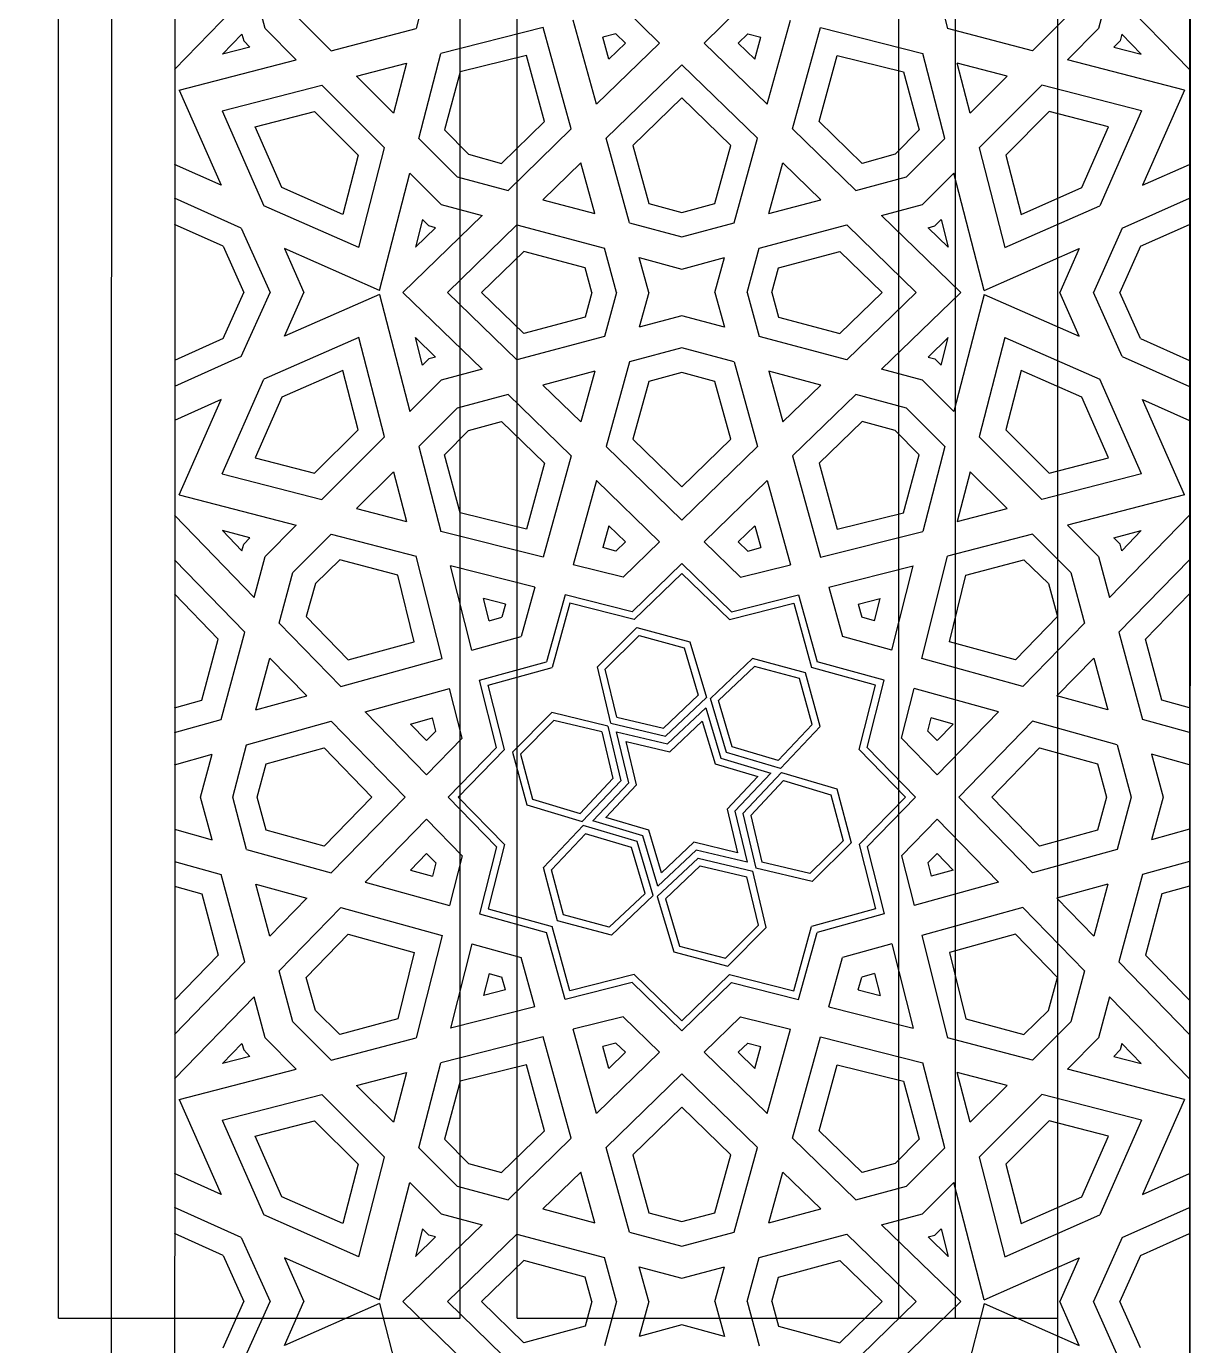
# Model space of a CAD drawing. Header units: inches. Extents: x 13054 to 48691, y 5623 to 20391.
# Drawn here: x 48445.26 to 48454.45, y 18809.12 to 18819.52 of the extents above; entities that cross this region are included whole.
import ezdxf

# ---------------------------------------------------------------- set-up
doc = ezdxf.new("R2010")
doc.units = ezdxf.units.IN
doc.header["$MEASUREMENT"] = 0

msp = doc.modelspace()

# ---------------------------------------------------------------- linework, layer by layer
at = {"transparency": 33554483}
for p, q in [((48454.449, 18888.521), (48454.424, 18793.508)), ((48454.424, 18825.373), (48454.424, 18817.419)), ((48454.424, 18825.373), (48454.424, 18817.419)), ((48448.534, 18820.304), (48448.33, 18819.498)), ((48452.314, 18820.304), (48452.517, 18819.498)), ((48446.424, 18819.175), (48447.053, 18819.822)), ((48447.139, 18819.5), (48447.053, 18819.822)), ((48453.795, 18819.822), (48453.708, 18819.5)), ((48454.424, 18819.175), (48453.795, 18819.822)), ((48447.66, 18819.324), (48447.358, 18819.626)), ((48450.248, 18819.384), (48449.96, 18819.665)), ((48450.599, 18819.384), (48450.887, 18819.665)), ((48453.489, 18819.626), (48453.187, 18819.324)), ((48449.752, 18818.902), (48449.568, 18819.566)), ((48451.095, 18818.902), (48451.279, 18819.566)), ((48446.803, 18819.296), (48446.957, 18819.454)), ((48446.957, 18819.454), (48446.971, 18819.402)), ((48447.385, 18819.253), (48447.139, 18819.5)), ((48447.66, 18819.324), (48448.33, 18819.498)), ((48449.331, 18819.506), (48448.525, 18819.302)), ((48449.552, 18818.708), (48449.331, 18819.506)), ((48449.904, 18819.457), (48449.8, 18819.431)), ((48449.848, 18819.257), (48449.8, 18819.431)), ((48449.979, 18819.384), (48449.904, 18819.457)), ((48450.868, 18819.384), (48450.943, 18819.457)), ((48450.943, 18819.457), (48451.047, 18819.431)), ((48450.999, 18819.257), (48451.047, 18819.431)), ((48451.295, 18818.708), (48451.516, 18819.506)), ((48451.516, 18819.506), (48452.322, 18819.302)), ((48453.187, 18819.324), (48452.517, 18819.498)), ((48453.708, 18819.5), (48453.462, 18819.253)), ((48453.89, 18819.454), (48453.877, 18819.402)), ((48454.044, 18819.296), (48453.89, 18819.454)), ((48447.02, 18819.353), (48446.803, 18819.296)), ((48446.971, 18819.402), (48447.02, 18819.353)), ((48448.352, 18818.632), (48448.525, 18819.302)), ((48449.752, 18818.902), (48450.248, 18819.384)), ((48449.848, 18819.257), (48449.979, 18819.384)), ((48451.095, 18818.902), (48450.599, 18819.384)), ((48450.999, 18819.257), (48450.868, 18819.384)), ((48452.496, 18818.632), (48452.322, 18819.302)), ((48453.877, 18819.402), (48453.827, 18819.353)), ((48453.827, 18819.353), (48454.044, 18819.296)), ((48446.462, 18819.014), (48447.385, 18819.253)), ((48447.86, 18819.124), (48448.253, 18819.226)), ((48448.253, 18819.226), (48448.151, 18818.833)), ((48449.2, 18819.285), (48448.676, 18819.158)), ((48449.342, 18818.766), (48449.2, 18819.285)), ((48449.826, 18818.634), (48450.424, 18819.214)), ((48451.021, 18818.634), (48450.424, 18819.214)), ((48451.505, 18818.766), (48451.648, 18819.285)), ((48451.648, 18819.285), (48452.171, 18819.158)), ((48452.696, 18818.833), (48452.594, 18819.226)), ((48452.987, 18819.124), (48452.594, 18819.226)), ((48454.385, 18819.014), (48453.462, 18819.253)), ((48448.151, 18818.833), (48447.86, 18819.124)), ((48448.676, 18819.158), (48448.554, 18818.7)), ((48452.171, 18819.158), (48452.294, 18818.7)), ((48452.987, 18819.124), (48452.696, 18818.833)), ((48446.462, 18819.014), (48446.792, 18818.264)), ((48446.801, 18818.85), (48447.586, 18819.053)), ((48448.08, 18818.558), (48447.586, 18819.053)), ((48453.261, 18819.053), (48452.767, 18818.558)), ((48454.046, 18818.85), (48453.261, 18819.053)), ((48454.385, 18819.014), (48454.055, 18818.264)), ((48450.424, 18818.952), (48450.037, 18818.577)), ((48450.81, 18818.577), (48450.424, 18818.952)), ((48446.801, 18818.85), (48447.13, 18818.102)), ((48447.062, 18818.723), (48447.529, 18818.844)), ((48447.529, 18818.844), (48447.872, 18818.501)), ((48453.318, 18818.844), (48452.976, 18818.501)), ((48453.786, 18818.723), (48453.318, 18818.844)), ((48454.046, 18818.85), (48453.718, 18818.102)), ((48447.272, 18818.245), (48447.062, 18818.723)), ((48448.554, 18818.7), (48448.742, 18818.508)), ((48449.002, 18818.436), (48449.342, 18818.766)), ((48449.054, 18818.223), (48449.552, 18818.708)), ((48451.794, 18818.223), (48451.295, 18818.708)), ((48451.845, 18818.436), (48451.505, 18818.766)), ((48452.294, 18818.7), (48452.105, 18818.508)), ((48453.575, 18818.245), (48453.786, 18818.723)), ((48448.352, 18818.632), (48448.654, 18818.33)), ((48450.011, 18817.967), (48449.826, 18818.634)), ((48450.037, 18818.577), (48450.163, 18818.12)), ((48450.684, 18818.12), (48450.81, 18818.577)), ((48450.836, 18817.967), (48451.021, 18818.634)), ((48452.194, 18818.33), (48452.496, 18818.632)), ((48447.872, 18818.501), (48447.751, 18818.034)), ((48447.877, 18817.773), (48448.08, 18818.558)), ((48448.742, 18818.508), (48449.002, 18818.436)), ((48452.105, 18818.508), (48451.845, 18818.436)), ((48452.767, 18818.558), (48452.97, 18817.773)), ((48452.976, 18818.501), (48453.097, 18818.034)), ((48446.792, 18818.264), (48446.424, 18818.428)), ((48449.328, 18818.15), (48449.627, 18818.44)), ((48449.737, 18818.04), (48449.627, 18818.44)), ((48451.11, 18818.04), (48451.22, 18818.44)), ((48451.519, 18818.15), (48451.22, 18818.44)), ((48454.055, 18818.264), (48454.424, 18818.428)), ((48448.041, 18817.434), (48448.281, 18818.358)), ((48448.281, 18818.358), (48448.527, 18818.111)), ((48448.654, 18818.33), (48449.054, 18818.223)), ((48451.794, 18818.223), (48452.194, 18818.33)), ((48452.32, 18818.111), (48452.567, 18818.358)), ((48452.806, 18817.434), (48452.567, 18818.358)), ((48446.952, 18817.925), (48446.424, 18818.161)), ((48447.751, 18818.034), (48447.272, 18818.245)), ((48453.097, 18818.034), (48453.575, 18818.245)), ((48453.895, 18817.925), (48454.424, 18818.161)), ((48447.877, 18817.773), (48447.13, 18818.102)), ((48448.527, 18818.111), (48448.85, 18818.025)), ((48449.328, 18818.15), (48449.737, 18818.04)), ((48450.163, 18818.12), (48450.424, 18818.05)), ((48450.424, 18818.05), (48450.684, 18818.12)), ((48451.11, 18818.04), (48451.519, 18818.15)), ((48451.998, 18818.025), (48452.32, 18818.111)), ((48452.97, 18817.773), (48453.718, 18818.102)), ((48446.81, 18817.783), (48446.424, 18817.955)), ((48448.226, 18817.419), (48448.85, 18818.025)), ((48448.38, 18817.993), (48448.324, 18817.776)), ((48448.43, 18817.943), (48448.38, 18817.993)), ((48448.577, 18817.419), (48449.124, 18817.951)), ((48449.124, 18817.951), (48449.813, 18817.767)), ((48450.011, 18817.967), (48450.424, 18817.856)), ((48450.424, 18817.856), (48450.836, 18817.967)), ((48451.034, 18817.767), (48451.723, 18817.951)), ((48452.271, 18817.419), (48451.723, 18817.951)), ((48452.621, 18817.419), (48451.998, 18818.025)), ((48452.417, 18817.943), (48452.467, 18817.993)), ((48452.467, 18817.993), (48452.523, 18817.776)), ((48454.037, 18817.783), (48454.424, 18817.955)), ((48446.952, 18817.925), (48447.178, 18817.419)), ((48448.324, 18817.776), (48448.482, 18817.929)), ((48448.482, 18817.929), (48448.43, 18817.943)), ((48452.366, 18817.929), (48452.417, 18817.943)), ((48452.523, 18817.776), (48452.366, 18817.929)), ((48453.895, 18817.925), (48453.669, 18817.419)), ((48446.81, 18817.783), (48446.972, 18817.419)), ((48447.291, 18817.764), (48447.445, 18817.419)), ((48448.041, 18817.434), (48447.291, 18817.764)), ((48449.179, 18817.742), (48448.846, 18817.419)), ((48449.661, 18817.613), (48449.179, 18817.742)), ((48449.909, 18817.419), (48449.813, 18817.767)), ((48450.938, 18817.419), (48451.034, 18817.767)), ((48451.186, 18817.613), (48451.669, 18817.742)), ((48451.669, 18817.742), (48452.001, 18817.419)), ((48452.806, 18817.434), (48453.556, 18817.764)), ((48453.556, 18817.764), (48453.402, 18817.419)), ((48454.037, 18817.783), (48453.875, 18817.419)), ((48450.087, 18817.694), (48450.424, 18817.603)), ((48450.163, 18817.419), (48450.087, 18817.694)), ((48450.424, 18817.603), (48450.76, 18817.694)), ((48450.684, 18817.419), (48450.76, 18817.694)), ((48449.715, 18817.419), (48449.661, 18817.613)), ((48451.133, 18817.419), (48451.186, 18817.613)), ((48446.81, 18817.056), (48446.972, 18817.419)), ((48446.952, 18816.914), (48447.178, 18817.419)), ((48447.291, 18817.074), (48447.445, 18817.419)), ((48448.041, 18817.404), (48447.291, 18817.074)), ((48448.041, 18817.404), (48448.281, 18816.481)), ((48448.226, 18817.419), (48448.85, 18816.814)), ((48448.577, 18817.419), (48449.124, 18816.887)), ((48449.179, 18817.096), (48448.846, 18817.419)), ((48449.715, 18817.419), (48449.661, 18817.225)), ((48449.909, 18817.419), (48449.813, 18817.072)), ((48450.163, 18817.419), (48450.087, 18817.145)), ((48450.684, 18817.419), (48450.76, 18817.145)), ((48450.938, 18817.419), (48451.034, 18817.072)), ((48451.133, 18817.419), (48451.186, 18817.225)), ((48451.669, 18817.096), (48452.001, 18817.419)), ((48452.271, 18817.419), (48451.723, 18816.887)), ((48452.621, 18817.419), (48451.998, 18816.814)), ((48452.806, 18817.404), (48452.567, 18816.481)), ((48452.806, 18817.404), (48453.556, 18817.074)), ((48453.556, 18817.074), (48453.402, 18817.419)), ((48453.895, 18816.914), (48453.669, 18817.419)), ((48454.037, 18817.056), (48453.875, 18817.419)), ((48454.424, 18817.419), (48454.424, 18809.466)), ((48454.424, 18817.419), (48454.424, 18809.466)), ((48449.661, 18817.225), (48449.179, 18817.096)), ((48450.424, 18817.235), (48450.087, 18817.145)), ((48450.76, 18817.145), (48450.424, 18817.235)), ((48451.186, 18817.225), (48451.669, 18817.096)), ((48446.81, 18817.056), (48446.424, 18816.883)), ((48447.877, 18817.065), (48447.13, 18816.736)), ((48448.08, 18816.28), (48447.877, 18817.065)), ((48448.38, 18816.846), (48448.324, 18817.063)), ((48448.324, 18817.063), (48448.482, 18816.909)), ((48449.813, 18817.072), (48449.124, 18816.887)), ((48451.723, 18816.887), (48451.034, 18817.072)), ((48452.523, 18817.063), (48452.366, 18816.909)), ((48452.467, 18816.846), (48452.523, 18817.063)), ((48452.97, 18817.065), (48452.767, 18816.28)), ((48452.97, 18817.065), (48453.718, 18816.736)), ((48454.037, 18817.056), (48454.424, 18816.883)), ((48446.952, 18816.914), (48446.424, 18816.678)), ((48448.482, 18816.909), (48448.43, 18816.895)), ((48450.424, 18816.983), (48450.011, 18816.872)), ((48450.836, 18816.872), (48450.424, 18816.983)), ((48452.366, 18816.909), (48452.417, 18816.895)), ((48453.895, 18816.914), (48454.424, 18816.678)), ((48447.751, 18816.804), (48447.272, 18816.594)), ((48447.872, 18816.337), (48447.751, 18816.804)), ((48448.43, 18816.895), (48448.38, 18816.846)), ((48448.85, 18816.814), (48448.527, 18816.727)), ((48450.011, 18816.872), (48449.826, 18816.205)), ((48450.836, 18816.872), (48451.021, 18816.205)), ((48452.32, 18816.727), (48451.998, 18816.814)), ((48452.417, 18816.895), (48452.467, 18816.846)), ((48453.097, 18816.804), (48452.976, 18816.337)), ((48453.575, 18816.594), (48453.097, 18816.804)), ((48446.801, 18815.989), (48447.13, 18816.736)), ((48448.527, 18816.727), (48448.281, 18816.481)), ((48449.737, 18816.799), (48449.328, 18816.689)), ((48449.737, 18816.799), (48449.627, 18816.399)), ((48450.163, 18816.718), (48450.037, 18816.262)), ((48450.424, 18816.788), (48450.163, 18816.718)), ((48450.684, 18816.718), (48450.424, 18816.788)), ((48450.81, 18816.262), (48450.684, 18816.718)), ((48451.519, 18816.689), (48451.11, 18816.799)), ((48451.11, 18816.799), (48451.22, 18816.399)), ((48452.567, 18816.481), (48452.32, 18816.727)), ((48454.046, 18815.989), (48453.718, 18816.736)), ((48449.054, 18816.615), (48448.654, 18816.508)), ((48449.054, 18816.615), (48449.552, 18816.131)), ((48449.328, 18816.689), (48449.627, 18816.399)), ((48451.519, 18816.689), (48451.22, 18816.399)), ((48451.794, 18816.615), (48451.295, 18816.131)), ((48452.194, 18816.508), (48451.794, 18816.615)), ((48446.792, 18816.575), (48446.424, 18816.41)), ((48446.462, 18815.825), (48446.792, 18816.575)), ((48447.272, 18816.594), (48447.062, 18816.115)), ((48448.654, 18816.508), (48448.352, 18816.206)), ((48452.496, 18816.206), (48452.194, 18816.508)), ((48453.786, 18816.115), (48453.575, 18816.594)), ((48454.055, 18816.575), (48454.424, 18816.41)), ((48454.385, 18815.825), (48454.055, 18816.575)), ((48448.742, 18816.331), (48449.002, 18816.402)), ((48449.002, 18816.402), (48449.342, 18816.073)), ((48451.845, 18816.402), (48451.505, 18816.073)), ((48452.105, 18816.331), (48451.845, 18816.402)), ((48447.529, 18815.994), (48447.872, 18816.337)), ((48448.554, 18816.139), (48448.742, 18816.331)), ((48452.294, 18816.139), (48452.105, 18816.331)), ((48452.976, 18816.337), (48453.318, 18815.994)), ((48447.586, 18815.786), (48448.08, 18816.28)), ((48448.352, 18816.206), (48448.525, 18815.536)), ((48449.826, 18816.205), (48450.424, 18815.624)), ((48450.037, 18816.262), (48450.424, 18815.886)), ((48450.424, 18815.886), (48450.81, 18816.262)), ((48451.021, 18816.205), (48450.424, 18815.624)), ((48452.496, 18816.206), (48452.322, 18815.536)), ((48453.261, 18815.786), (48452.767, 18816.28)), ((48447.062, 18816.115), (48447.529, 18815.994)), ((48448.676, 18815.681), (48448.554, 18816.139)), ((48449.552, 18816.131), (48449.331, 18815.332)), ((48451.295, 18816.131), (48451.516, 18815.332)), ((48452.171, 18815.681), (48452.294, 18816.139)), ((48453.318, 18815.994), (48453.786, 18816.115)), ((48446.801, 18815.989), (48447.586, 18815.786)), ((48447.86, 18815.715), (48448.151, 18816.006)), ((48448.151, 18816.006), (48448.253, 18815.613)), ((48449.342, 18816.073), (48449.2, 18815.553)), ((48451.505, 18816.073), (48451.648, 18815.553)), ((48452.696, 18816.006), (48452.594, 18815.613)), ((48452.987, 18815.715), (48452.696, 18816.006)), ((48454.046, 18815.989), (48453.261, 18815.786)), ((48449.752, 18815.937), (48449.568, 18815.273)), ((48449.752, 18815.937), (48450.248, 18815.454)), ((48451.095, 18815.937), (48450.599, 18815.454)), ((48451.095, 18815.937), (48451.279, 18815.273)), ((48446.462, 18815.825), (48447.385, 18815.585)), ((48454.385, 18815.825), (48453.462, 18815.585)), ((48446.424, 18815.664), (48447.053, 18815.016)), ((48447.86, 18815.715), (48448.253, 18815.613)), ((48449.2, 18815.553), (48448.676, 18815.681)), ((48451.648, 18815.553), (48452.171, 18815.681)), ((48452.594, 18815.613), (48452.987, 18815.715)), ((48454.424, 18815.664), (48453.795, 18815.016)), ((48447.139, 18815.339), (48447.385, 18815.585)), ((48449.848, 18815.581), (48449.8, 18815.408)), ((48449.848, 18815.581), (48449.979, 18815.454)), ((48450.999, 18815.581), (48450.868, 18815.454)), ((48450.999, 18815.581), (48451.047, 18815.408)), ((48453.462, 18815.585), (48453.708, 18815.339)), ((48447.02, 18815.486), (48446.803, 18815.542)), ((48446.803, 18815.542), (48446.957, 18815.384)), ((48446.971, 18815.436), (48447.02, 18815.486)), ((48447.358, 18815.212), (48447.66, 18815.514)), ((48447.66, 18815.514), (48448.33, 18815.341)), ((48449.331, 18815.332), (48448.525, 18815.536)), ((48449.979, 18815.454), (48449.904, 18815.381)), ((48450.248, 18815.454), (48449.96, 18815.174)), ((48450.599, 18815.454), (48450.887, 18815.174)), ((48450.868, 18815.454), (48450.943, 18815.381)), ((48451.516, 18815.332), (48452.322, 18815.536)), ((48453.187, 18815.514), (48452.517, 18815.341)), ((48453.187, 18815.514), (48453.489, 18815.212)), ((48453.827, 18815.486), (48454.044, 18815.542)), ((48453.877, 18815.436), (48453.827, 18815.486)), ((48454.044, 18815.542), (48453.89, 18815.384)), ((48446.957, 18815.384), (48446.971, 18815.436)), ((48449.904, 18815.381), (48449.8, 18815.408)), ((48450.943, 18815.381), (48451.047, 18815.408)), ((48453.89, 18815.384), (48453.877, 18815.436)), ((48446.424, 18815.313), (48446.979, 18814.742)), ((48447.053, 18815.016), (48447.139, 18815.339)), ((48447.727, 18815.313), (48447.536, 18815.124)), ((48448.185, 18815.19), (48447.727, 18815.313)), ((48448.534, 18814.535), (48448.33, 18815.341)), ((48448.769, 18814.6), (48448.601, 18815.265)), ((48449.266, 18815.097), (48448.601, 18815.265)), ((48449.96, 18815.174), (48449.568, 18815.273)), ((48450.424, 18815.284), (48450.032, 18814.903)), ((48450.424, 18815.284), (48450.815, 18814.903)), ((48450.887, 18815.174), (48451.279, 18815.273)), ((48451.581, 18815.097), (48452.246, 18815.265)), ((48452.078, 18814.6), (48452.246, 18815.265)), ((48452.314, 18814.535), (48452.517, 18815.341)), ((48452.662, 18815.19), (48453.12, 18815.313)), ((48453.12, 18815.313), (48453.312, 18815.124)), ((48453.708, 18815.339), (48453.795, 18815.016)), ((48454.424, 18815.313), (48453.868, 18814.742)), ((48447.251, 18814.813), (48447.358, 18815.212)), ((48448.313, 18814.666), (48448.185, 18815.19)), ((48450.424, 18815.205), (48450.049, 18814.841)), ((48450.424, 18815.205), (48450.798, 18814.841)), ((48452.534, 18814.666), (48452.662, 18815.19)), ((48453.489, 18815.212), (48453.597, 18814.813)), ((48446.77, 18814.687), (48446.424, 18815.044)), ((48447.536, 18815.124), (48447.464, 18814.864)), ((48449.266, 18815.097), (48449.158, 18814.708)), ((48449.503, 18815.037), (48449.357, 18814.509)), ((48450.032, 18814.903), (48449.503, 18815.037)), ((48450.815, 18814.903), (48451.344, 18815.037)), ((48451.344, 18815.037), (48451.491, 18814.509)), ((48451.581, 18815.097), (48451.689, 18814.708)), ((48453.312, 18815.124), (48453.383, 18814.864)), ((48454.077, 18814.687), (48454.424, 18815.044)), ((48448.904, 18814.832), (48448.86, 18815.006)), ((48449.034, 18814.962), (48448.86, 18815.006)), ((48449.034, 18814.962), (48449.006, 18814.86)), ((48449.542, 18814.969), (48449.402, 18814.464)), ((48450.049, 18814.841), (48449.542, 18814.969)), ((48450.798, 18814.841), (48451.305, 18814.969)), ((48451.305, 18814.969), (48451.445, 18814.464)), ((48451.813, 18814.962), (48451.987, 18815.006)), ((48451.813, 18814.962), (48451.842, 18814.86)), ((48451.943, 18814.832), (48451.987, 18815.006)), ((48447.464, 18814.864), (48447.793, 18814.524)), ((48448.904, 18814.832), (48449.006, 18814.86)), ((48451.943, 18814.832), (48451.842, 18814.86)), ((48453.383, 18814.864), (48453.054, 18814.524)), ((48446.794, 18814.053), (48446.979, 18814.742)), ((48447.251, 18814.813), (48447.735, 18814.314)), ((48449.758, 18814.468), (48450.07, 18814.778)), ((48450.07, 18814.778), (48450.486, 18814.665)), ((48453.597, 18814.813), (48453.112, 18814.314)), ((48453.868, 18814.742), (48454.053, 18814.053)), ((48446.641, 18814.205), (48446.77, 18814.687)), ((48447.793, 18814.524), (48448.313, 18814.666)), ((48448.769, 18814.6), (48449.158, 18814.708)), ((48449.82, 18814.45), (48450.087, 18814.715)), ((48450.087, 18814.715), (48450.441, 18814.619)), ((48450.486, 18814.665), (48450.617, 18814.227)), ((48452.078, 18814.6), (48451.689, 18814.708)), ((48453.054, 18814.524), (48452.534, 18814.666)), ((48454.206, 18814.205), (48454.077, 18814.687)), ((48447.067, 18814.129), (48447.177, 18814.538)), ((48447.177, 18814.538), (48447.467, 18814.239)), ((48447.735, 18814.314), (48448.534, 18814.535)), ((48450.441, 18814.619), (48450.553, 18814.244)), ((48450.98, 18814.533), (48450.649, 18814.219)), ((48451.398, 18814.422), (48450.98, 18814.533)), ((48453.112, 18814.314), (48452.314, 18814.535)), ((48453.67, 18814.538), (48453.38, 18814.239)), ((48453.67, 18814.538), (48453.78, 18814.129)), ((48448.829, 18814.363), (48449.357, 18814.509)), ((48448.897, 18814.324), (48449.402, 18814.464)), ((48449.864, 18814.025), (48449.758, 18814.468)), ((48449.911, 18814.072), (48449.82, 18814.45)), ((48450.996, 18814.47), (48450.713, 18814.202)), ((48451.352, 18814.376), (48450.996, 18814.47)), ((48451.513, 18813.998), (48451.398, 18814.422)), ((48451.95, 18814.324), (48451.445, 18814.464)), ((48452.018, 18814.363), (48451.491, 18814.509)), ((48448.963, 18813.834), (48448.829, 18814.363)), ((48449.025, 18813.817), (48448.897, 18814.324)), ((48451.45, 18814.014), (48451.352, 18814.376)), ((48451.822, 18813.817), (48451.95, 18814.324)), ((48451.885, 18813.834), (48452.018, 18814.363)), ((48446.424, 18814.145), (48446.641, 18814.205)), ((48447.067, 18814.129), (48447.467, 18814.239)), ((48447.929, 18814.114), (48448.593, 18814.298)), ((48448.692, 18813.906), (48448.593, 18814.298)), ((48450.278, 18813.985), (48450.553, 18814.244)), ((48450.295, 18813.923), (48450.617, 18814.227)), ((48450.775, 18813.794), (48450.649, 18814.219)), ((48452.155, 18813.906), (48452.254, 18814.298)), ((48452.918, 18814.114), (48452.254, 18814.298)), ((48453.78, 18814.129), (48453.38, 18814.239)), ((48454.424, 18814.145), (48454.206, 18814.205)), ((48447.929, 18814.114), (48448.412, 18813.618)), ((48449.398, 18814.108), (48449.088, 18813.796)), ((48449.841, 18814.002), (48449.398, 18814.108)), ((48450.311, 18813.861), (48450.612, 18814.145)), ((48450.612, 18814.145), (48450.73, 18813.749)), ((48450.82, 18813.839), (48450.713, 18814.202)), ((48452.918, 18814.114), (48452.435, 18813.618)), ((48446.424, 18813.95), (48446.794, 18814.053)), ((48446.994, 18813.855), (48447.661, 18814.04)), ((48447.661, 18814.04), (48448.242, 18813.442)), ((48448.285, 18814.018), (48448.458, 18814.066)), ((48448.285, 18814.018), (48448.412, 18813.887)), ((48448.485, 18813.962), (48448.458, 18814.066)), ((48449.416, 18814.046), (48449.151, 18813.779)), ((48449.794, 18813.955), (48449.416, 18814.046)), ((48449.841, 18814.002), (48449.943, 18813.571)), ((48449.864, 18814.025), (48450.295, 18813.923)), ((48449.911, 18814.072), (48450.278, 18813.985)), ((48450.328, 18813.799), (48450.584, 18814.041)), ((48450.584, 18814.041), (48450.685, 18813.703)), ((48451.183, 18813.731), (48451.45, 18814.014)), ((48451.2, 18813.668), (48451.513, 18813.998)), ((48452.362, 18813.962), (48452.389, 18814.066)), ((48452.562, 18814.018), (48452.389, 18814.066)), ((48452.562, 18814.018), (48452.435, 18813.887)), ((48453.186, 18814.04), (48452.606, 18813.442)), ((48453.853, 18813.855), (48453.186, 18814.04)), ((48454.424, 18813.95), (48454.053, 18814.053)), ((48448.412, 18813.887), (48448.485, 18813.962)), ((48448.412, 18813.618), (48448.692, 18813.906)), ((48449.794, 18813.955), (48449.881, 18813.588)), ((48449.909, 18813.957), (48450.311, 18813.861)), ((48450.005, 18813.555), (48449.909, 18813.957)), ((48452.435, 18813.618), (48452.155, 18813.906)), ((48452.435, 18813.887), (48452.362, 18813.962)), ((48446.884, 18813.442), (48446.994, 18813.855)), ((48447.148, 18813.703), (48447.604, 18813.829)), ((48447.604, 18813.829), (48447.98, 18813.442)), ((48448.582, 18813.442), (48448.963, 18813.834)), ((48448.661, 18813.442), (48449.025, 18813.817)), ((48449.088, 18813.796), (48449.201, 18813.38)), ((48449.985, 18813.881), (48450.328, 18813.799)), ((48450.067, 18813.538), (48449.985, 18813.881)), ((48451.2, 18813.668), (48450.775, 18813.794)), ((48451.183, 18813.731), (48450.82, 18813.839)), ((48452.187, 18813.442), (48451.822, 18813.817)), ((48452.265, 18813.442), (48451.885, 18813.834)), ((48452.867, 18813.442), (48453.243, 18813.829)), ((48453.243, 18813.829), (48453.7, 18813.703)), ((48453.853, 18813.855), (48453.964, 18813.442)), ((48446.424, 18813.697), (48446.721, 18813.779)), ((48446.631, 18813.442), (48446.721, 18813.779)), ((48447.078, 18813.442), (48447.148, 18813.703)), ((48449.151, 18813.779), (48449.247, 18813.425)), ((48450.685, 18813.703), (48451.022, 18813.603)), ((48450.73, 18813.749), (48451.126, 18813.631)), ((48453.7, 18813.703), (48453.769, 18813.442)), ((48454.126, 18813.779), (48454.216, 18813.442)), ((48454.424, 18813.697), (48454.126, 18813.779)), ((48449.881, 18813.588), (48449.622, 18813.313)), ((48451.022, 18813.603), (48450.78, 18813.347)), ((48451.126, 18813.631), (48450.842, 18813.33)), ((48451.208, 18813.636), (48450.904, 18813.314)), ((48451.208, 18813.636), (48451.644, 18813.506)), ((48449.943, 18813.571), (48449.639, 18813.249)), ((48449.721, 18813.254), (48450.005, 18813.555)), ((48449.825, 18813.282), (48450.067, 18813.538)), ((48451.225, 18813.572), (48450.966, 18813.297)), ((48451.225, 18813.572), (48451.598, 18813.461)), ((48451.644, 18813.506), (48451.757, 18813.081)), ((48446.721, 18813.106), (48446.631, 18813.442)), ((48446.994, 18813.03), (48446.884, 18813.442)), ((48447.148, 18813.182), (48447.078, 18813.442)), ((48447.98, 18813.442), (48447.604, 18813.056)), ((48447.661, 18812.845), (48448.242, 18813.442)), ((48448.582, 18813.442), (48448.963, 18813.051)), ((48448.661, 18813.442), (48449.025, 18813.068)), ((48449.201, 18813.38), (48449.639, 18813.249)), ((48449.247, 18813.425), (48449.622, 18813.313)), ((48451.598, 18813.461), (48451.694, 18813.098)), ((48452.187, 18813.442), (48451.822, 18813.068)), ((48452.265, 18813.442), (48451.885, 18813.051)), ((48453.186, 18812.845), (48452.606, 18813.442)), ((48453.243, 18813.056), (48452.867, 18813.442)), ((48453.769, 18813.442), (48453.7, 18813.182)), ((48453.964, 18813.442), (48453.853, 18813.03)), ((48454.216, 18813.442), (48454.126, 18813.106)), ((48450.163, 18813.181), (48449.825, 18813.282)), ((48450.78, 18813.347), (48450.862, 18813.004)), ((48450.842, 18813.33), (48450.938, 18812.928)), ((48450.904, 18813.314), (48451.007, 18812.883)), ((48450.966, 18813.297), (48451.053, 18812.93)), ((48446.424, 18813.188), (48446.721, 18813.106)), ((48447.604, 18813.056), (48447.148, 18813.182)), ((48447.929, 18812.771), (48448.412, 18813.267)), ((48448.412, 18813.267), (48448.692, 18812.979)), ((48449.333, 18812.886), (48449.647, 18813.217)), ((48450.072, 18813.091), (48449.647, 18813.217)), ((48450.117, 18813.136), (48449.721, 18813.254)), ((48450.263, 18812.844), (48450.163, 18813.181)), ((48452.435, 18813.267), (48452.155, 18812.979)), ((48452.918, 18812.771), (48452.435, 18813.267)), ((48453.7, 18813.182), (48453.243, 18813.056)), ((48454.424, 18813.188), (48454.126, 18813.106)), ((48449.025, 18813.068), (48448.897, 18812.561)), ((48449.396, 18812.87), (48449.664, 18813.153)), ((48450.027, 18813.046), (48449.664, 18813.153)), ((48450.198, 18812.666), (48450.072, 18813.091)), ((48450.235, 18812.74), (48450.117, 18813.136)), ((48450.519, 18813.086), (48450.263, 18812.844)), ((48450.862, 18813.004), (48450.519, 18813.086)), ((48451.694, 18813.098), (48451.433, 18812.839)), ((48451.757, 18813.081), (48451.451, 18812.777)), ((48451.822, 18813.068), (48451.95, 18812.561)), ((48446.994, 18813.03), (48447.661, 18812.845)), ((48448.285, 18812.867), (48448.412, 18812.998)), ((48448.412, 18812.998), (48448.485, 18812.923)), ((48448.692, 18812.979), (48448.593, 18812.587)), ((48448.963, 18813.051), (48448.829, 18812.522)), ((48450.135, 18812.683), (48450.027, 18813.046)), ((48450.23, 18812.658), (48450.552, 18812.962)), ((48450.536, 18813.024), (48450.235, 18812.74)), ((48450.938, 18812.928), (48450.536, 18813.024)), ((48450.552, 18812.962), (48450.983, 18812.859)), ((48451.885, 18813.051), (48452.018, 18812.522)), ((48452.155, 18812.979), (48452.254, 18812.587)), ((48452.435, 18812.998), (48452.362, 18812.923)), ((48452.562, 18812.867), (48452.435, 18812.998)), ((48453.853, 18813.03), (48453.186, 18812.845)), ((48446.424, 18812.935), (48446.794, 18812.832)), ((48448.285, 18812.867), (48448.458, 18812.819)), ((48448.485, 18812.923), (48448.458, 18812.819)), ((48449.444, 18812.468), (48449.333, 18812.886)), ((48449.49, 18812.514), (48449.396, 18812.87)), ((48450.294, 18812.641), (48450.569, 18812.9)), ((48450.569, 18812.9), (48450.937, 18812.813)), ((48451.089, 18812.415), (48450.983, 18812.859)), ((48451.451, 18812.777), (48451.007, 18812.883)), ((48451.433, 18812.839), (48451.053, 18812.93)), ((48452.362, 18812.923), (48452.389, 18812.819)), ((48452.562, 18812.867), (48452.389, 18812.819)), ((48454.424, 18812.935), (48454.053, 18812.832)), ((48446.979, 18812.143), (48446.794, 18812.832)), ((48447.177, 18812.347), (48447.067, 18812.756)), ((48447.067, 18812.756), (48447.467, 18812.646)), ((48447.929, 18812.771), (48448.593, 18812.587)), ((48451.027, 18812.433), (48450.937, 18812.813)), ((48452.918, 18812.771), (48452.254, 18812.587)), ((48453.78, 18812.756), (48453.38, 18812.646)), ((48453.78, 18812.756), (48453.67, 18812.347)), ((48454.053, 18812.832), (48453.868, 18812.143)), ((48446.424, 18812.74), (48446.641, 18812.68)), ((48446.641, 18812.68), (48446.77, 18812.197)), ((48447.177, 18812.347), (48447.467, 18812.646)), ((48450.135, 18812.683), (48449.852, 18812.416)), ((48450.198, 18812.666), (48449.868, 18812.353)), ((48450.23, 18812.658), (48450.36, 18812.222)), ((48453.67, 18812.347), (48453.38, 18812.646)), ((48454.206, 18812.68), (48454.077, 18812.197)), ((48454.424, 18812.74), (48454.206, 18812.68)), ((48447.251, 18812.072), (48447.735, 18812.571)), ((48447.735, 18812.571), (48448.534, 18812.35)), ((48448.897, 18812.561), (48449.402, 18812.421)), ((48450.294, 18812.641), (48450.405, 18812.268)), ((48451.95, 18812.561), (48451.445, 18812.421)), ((48453.112, 18812.571), (48452.314, 18812.35)), ((48453.597, 18812.072), (48453.112, 18812.571)), ((48448.829, 18812.522), (48449.357, 18812.375)), ((48449.868, 18812.353), (48449.444, 18812.468)), ((48449.852, 18812.416), (48449.49, 18812.514)), ((48452.018, 18812.522), (48451.491, 18812.375)), ((48447.464, 18812.021), (48447.793, 18812.361)), ((48447.793, 18812.361), (48448.313, 18812.218)), ((48448.534, 18812.35), (48448.33, 18811.544)), ((48449.503, 18811.848), (48449.357, 18812.375)), ((48449.542, 18811.916), (48449.402, 18812.421)), ((48450.768, 18812.172), (48451.027, 18812.433)), ((48450.785, 18812.109), (48451.089, 18812.415)), ((48451.305, 18811.916), (48451.445, 18812.421)), ((48451.344, 18811.848), (48451.491, 18812.375)), ((48452.314, 18812.35), (48452.517, 18811.544)), ((48453.054, 18812.361), (48452.534, 18812.218)), ((48453.383, 18812.021), (48453.054, 18812.361)), ((48448.769, 18812.285), (48448.601, 18811.62)), ((48448.769, 18812.285), (48449.158, 18812.177)), ((48450.405, 18812.268), (48450.768, 18812.172)), ((48452.078, 18812.285), (48451.689, 18812.177)), ((48452.078, 18812.285), (48452.246, 18811.62)), ((48446.77, 18812.197), (48446.424, 18811.841)), ((48446.424, 18811.572), (48446.979, 18812.143)), ((48448.313, 18812.218), (48448.185, 18811.695)), ((48449.266, 18811.788), (48449.158, 18812.177)), ((48450.36, 18812.222), (48450.785, 18812.109)), ((48451.581, 18811.788), (48451.689, 18812.177)), ((48452.534, 18812.218), (48452.662, 18811.695)), ((48454.424, 18811.572), (48453.868, 18812.143)), ((48454.077, 18812.197), (48454.424, 18811.841)), ((48447.358, 18811.672), (48447.251, 18812.072)), ((48448.904, 18812.053), (48448.86, 18811.879)), ((48448.904, 18812.053), (48449.006, 18812.024)), ((48449.034, 18811.923), (48449.006, 18812.024)), ((48450.049, 18812.044), (48449.542, 18811.916)), ((48450.424, 18811.679), (48450.049, 18812.044)), ((48450.424, 18811.679), (48450.798, 18812.044)), ((48450.798, 18812.044), (48451.305, 18811.916)), ((48451.813, 18811.923), (48451.842, 18812.024)), ((48451.943, 18812.053), (48451.842, 18812.024)), ((48451.943, 18812.053), (48451.987, 18811.879)), ((48453.597, 18812.072), (48453.489, 18811.672)), ((48447.536, 18811.761), (48447.464, 18812.021)), ((48449.034, 18811.923), (48448.86, 18811.879)), ((48450.032, 18811.981), (48449.503, 18811.848)), ((48450.424, 18811.601), (48450.032, 18811.981)), ((48450.424, 18811.601), (48450.815, 18811.981)), ((48450.815, 18811.981), (48451.344, 18811.848)), ((48451.813, 18811.923), (48451.987, 18811.879)), ((48453.312, 18811.761), (48453.383, 18812.021)), ((48446.424, 18811.221), (48447.053, 18811.868)), ((48447.139, 18811.546), (48447.053, 18811.868)), ((48453.795, 18811.868), (48453.708, 18811.546)), ((48454.424, 18811.221), (48453.795, 18811.868)), ((48447.727, 18811.572), (48447.536, 18811.761)), ((48449.266, 18811.788), (48448.601, 18811.62)), ((48449.96, 18811.711), (48449.568, 18811.612)), ((48450.248, 18811.431), (48449.96, 18811.711)), ((48450.599, 18811.431), (48450.887, 18811.711)), ((48450.887, 18811.711), (48451.279, 18811.612)), ((48451.581, 18811.788), (48452.246, 18811.62)), ((48453.12, 18811.572), (48453.312, 18811.761)), ((48447.66, 18811.37), (48447.358, 18811.672)), ((48448.185, 18811.695), (48447.727, 18811.572)), ((48449.752, 18810.948), (48449.568, 18811.612)), ((48451.095, 18810.948), (48451.279, 18811.612)), ((48452.662, 18811.695), (48453.12, 18811.572)), ((48453.489, 18811.672), (48453.187, 18811.37)), ((48447.385, 18811.299), (48447.139, 18811.546)), ((48447.66, 18811.37), (48448.33, 18811.544)), ((48449.331, 18811.552), (48448.525, 18811.349)), ((48449.552, 18810.754), (48449.331, 18811.552)), ((48449.904, 18811.504), (48449.8, 18811.477)), ((48449.979, 18811.431), (48449.904, 18811.504)), ((48450.868, 18811.431), (48450.943, 18811.504)), ((48450.943, 18811.504), (48451.047, 18811.477)), ((48451.295, 18810.754), (48451.516, 18811.552)), ((48451.516, 18811.552), (48452.322, 18811.349)), ((48453.187, 18811.37), (48452.517, 18811.544)), ((48453.708, 18811.546), (48453.462, 18811.299)), ((48446.803, 18811.343), (48446.957, 18811.5)), ((48447.02, 18811.399), (48446.803, 18811.343)), ((48446.957, 18811.5), (48446.971, 18811.449)), ((48446.971, 18811.449), (48447.02, 18811.399)), ((48449.752, 18810.948), (48450.248, 18811.431)), ((48449.848, 18811.304), (48449.8, 18811.477)), ((48449.848, 18811.304), (48449.979, 18811.431)), ((48451.095, 18810.948), (48450.599, 18811.431)), ((48450.999, 18811.304), (48450.868, 18811.431)), ((48450.999, 18811.304), (48451.047, 18811.477)), ((48453.877, 18811.449), (48453.827, 18811.399)), ((48453.827, 18811.399), (48454.044, 18811.343)), ((48453.89, 18811.5), (48453.877, 18811.449)), ((48454.044, 18811.343), (48453.89, 18811.5)), ((48446.462, 18811.06), (48447.385, 18811.299)), ((48448.352, 18810.679), (48448.525, 18811.349)), ((48449.2, 18811.332), (48448.676, 18811.204)), ((48449.342, 18810.812), (48449.2, 18811.332)), ((48451.505, 18810.812), (48451.648, 18811.332)), ((48451.648, 18811.332), (48452.171, 18811.204)), ((48452.496, 18810.679), (48452.322, 18811.349)), ((48454.385, 18811.06), (48453.462, 18811.299)), ((48447.86, 18811.17), (48448.253, 18811.272)), ((48448.253, 18811.272), (48448.151, 18810.879)), ((48448.676, 18811.204), (48448.554, 18810.746)), ((48449.826, 18810.68), (48450.424, 18811.261)), ((48451.021, 18810.68), (48450.424, 18811.261)), ((48452.171, 18811.204), (48452.294, 18810.746)), ((48452.696, 18810.879), (48452.594, 18811.272)), ((48452.987, 18811.17), (48452.594, 18811.272)), ((48446.801, 18810.896), (48447.586, 18811.099)), ((48448.08, 18810.605), (48447.586, 18811.099)), ((48448.151, 18810.879), (48447.86, 18811.17)), ((48452.987, 18811.17), (48452.696, 18810.879)), ((48453.261, 18811.099), (48452.767, 18810.605)), ((48454.046, 18810.896), (48453.261, 18811.099)), ((48446.462, 18811.06), (48446.792, 18810.31)), ((48450.424, 18810.999), (48450.037, 18810.623)), ((48450.81, 18810.623), (48450.424, 18810.999)), ((48454.385, 18811.06), (48454.055, 18810.31)), ((48446.801, 18810.896), (48447.13, 18810.149)), ((48447.062, 18810.769), (48447.529, 18810.89)), ((48447.529, 18810.89), (48447.872, 18810.548)), ((48453.318, 18810.89), (48452.976, 18810.548)), ((48453.786, 18810.769), (48453.318, 18810.89)), ((48454.046, 18810.896), (48453.718, 18810.149)), ((48449.002, 18810.483), (48449.342, 18810.812)), ((48451.845, 18810.483), (48451.505, 18810.812)), ((48447.272, 18810.291), (48447.062, 18810.769)), ((48448.352, 18810.679), (48448.654, 18810.377)), ((48448.554, 18810.746), (48448.742, 18810.554)), ((48449.054, 18810.269), (48449.552, 18810.754)), ((48450.011, 18810.013), (48449.826, 18810.68)), ((48450.836, 18810.013), (48451.021, 18810.68)), ((48451.794, 18810.269), (48451.295, 18810.754)), ((48452.294, 18810.746), (48452.105, 18810.554)), ((48452.194, 18810.377), (48452.496, 18810.679)), ((48453.575, 18810.291), (48453.786, 18810.769)), ((48447.877, 18809.82), (48448.08, 18810.605)), ((48450.037, 18810.623), (48450.163, 18810.166)), ((48450.684, 18810.166), (48450.81, 18810.623)), ((48452.767, 18810.605), (48452.97, 18809.82)), ((48446.792, 18810.31), (48446.424, 18810.475)), ((48447.872, 18810.548), (48447.751, 18810.081)), ((48448.742, 18810.554), (48449.002, 18810.483)), ((48449.328, 18810.196), (48449.627, 18810.486)), ((48449.737, 18810.086), (48449.627, 18810.486)), ((48451.11, 18810.086), (48451.22, 18810.486)), ((48451.519, 18810.196), (48451.22, 18810.486)), ((48452.105, 18810.554), (48451.845, 18810.483)), ((48452.976, 18810.548), (48453.097, 18810.081)), ((48454.055, 18810.31), (48454.424, 18810.475)), ((48448.041, 18809.481), (48448.281, 18810.404)), ((48448.281, 18810.404), (48448.527, 18810.158)), ((48448.654, 18810.377), (48449.054, 18810.269)), ((48451.794, 18810.269), (48452.194, 18810.377)), ((48452.32, 18810.158), (48452.567, 18810.404)), ((48452.806, 18809.481), (48452.567, 18810.404)), ((48447.751, 18810.081), (48447.272, 18810.291)), ((48453.097, 18810.081), (48453.575, 18810.291)), ((48446.952, 18809.971), (48446.424, 18810.207)), ((48448.527, 18810.158), (48448.85, 18810.071)), ((48449.328, 18810.196), (48449.737, 18810.086)), ((48450.163, 18810.166), (48450.424, 18810.097)), ((48450.424, 18810.097), (48450.684, 18810.166)), ((48451.11, 18810.086), (48451.519, 18810.196)), ((48451.998, 18810.071), (48452.32, 18810.158)), ((48453.895, 18809.971), (48454.424, 18810.207)), ((48447.877, 18809.82), (48447.13, 18810.149)), ((48448.226, 18809.466), (48448.85, 18810.071)), ((48452.621, 18809.466), (48451.998, 18810.071)), ((48452.97, 18809.82), (48453.718, 18810.149)), ((48446.81, 18809.829), (48446.424, 18810.002)), ((48446.952, 18809.971), (48447.178, 18809.466)), ((48448.38, 18810.039), (48448.324, 18809.822)), ((48448.324, 18809.822), (48448.482, 18809.976)), ((48448.43, 18809.989), (48448.38, 18810.039)), ((48448.482, 18809.976), (48448.43, 18809.989)), ((48448.577, 18809.466), (48449.124, 18809.998)), ((48449.124, 18809.998), (48449.813, 18809.813)), ((48450.011, 18810.013), (48450.424, 18809.902)), ((48450.424, 18809.902), (48450.836, 18810.013)), ((48451.034, 18809.813), (48451.723, 18809.998)), ((48452.271, 18809.466), (48451.723, 18809.998)), ((48452.366, 18809.976), (48452.417, 18809.989)), ((48452.523, 18809.822), (48452.366, 18809.976)), ((48452.417, 18809.989), (48452.467, 18810.039)), ((48452.467, 18810.039), (48452.523, 18809.822)), ((48453.895, 18809.971), (48453.669, 18809.466)), ((48454.037, 18809.829), (48454.424, 18810.002)), ((48446.81, 18809.829), (48446.972, 18809.466)), ((48447.291, 18809.811), (48447.445, 18809.466)), ((48448.041, 18809.481), (48447.291, 18809.811)), ((48449.179, 18809.789), (48448.846, 18809.466)), ((48449.661, 18809.66), (48449.179, 18809.789)), ((48449.909, 18809.466), (48449.813, 18809.813)), ((48450.087, 18809.74), (48450.424, 18809.65)), ((48450.163, 18809.466), (48450.087, 18809.74)), ((48450.424, 18809.65), (48450.76, 18809.74)), ((48450.684, 18809.466), (48450.76, 18809.74)), ((48450.938, 18809.466), (48451.034, 18809.813)), ((48451.186, 18809.66), (48451.669, 18809.789)), ((48451.669, 18809.789), (48452.001, 18809.466)), ((48452.806, 18809.481), (48453.556, 18809.811)), ((48453.556, 18809.811), (48453.402, 18809.466)), ((48454.037, 18809.829), (48453.875, 18809.466)), ((48449.715, 18809.466), (48449.661, 18809.66)), ((48451.133, 18809.466), (48451.186, 18809.66)), ((48446.81, 18809.102), (48446.972, 18809.466)), ((48446.952, 18808.96), (48447.178, 18809.466)), ((48447.291, 18809.121), (48447.445, 18809.466)), ((48448.041, 18809.451), (48447.291, 18809.121)), ((48448.041, 18809.451), (48448.281, 18808.527)), ((48448.226, 18809.466), (48448.85, 18808.86)), ((48448.577, 18809.466), (48449.124, 18808.933)), ((48449.179, 18809.142), (48448.846, 18809.466)), ((48449.715, 18809.466), (48449.661, 18809.272)), ((48449.909, 18809.466), (48449.813, 18809.118)), ((48450.163, 18809.466), (48450.087, 18809.191)), ((48450.684, 18809.466), (48450.76, 18809.191)), ((48450.938, 18809.466), (48451.034, 18809.118)), ((48451.133, 18809.466), (48451.186, 18809.272)), ((48451.669, 18809.142), (48452.001, 18809.466)), ((48452.271, 18809.466), (48451.723, 18808.933)), ((48452.621, 18809.466), (48451.998, 18808.86)), ((48452.806, 18809.451), (48452.567, 18808.527)), ((48452.806, 18809.451), (48453.556, 18809.121)), ((48453.556, 18809.121), (48453.402, 18809.466)), ((48453.895, 18808.96), (48453.669, 18809.466)), ((48454.037, 18809.102), (48453.875, 18809.466)), ((48454.424, 18809.466), (48454.424, 18801.512)), ((48454.424, 18809.466), (48454.424, 18801.512)), ((48449.661, 18809.272), (48449.179, 18809.142)), ((48450.424, 18809.282), (48450.087, 18809.191)), ((48450.76, 18809.191), (48450.424, 18809.282)), ((48451.186, 18809.272), (48451.669, 18809.142))]:
    msp.add_line(p, q, dxfattribs=at)
at = {"ltscale": 5}
for p, q in [((48453.386, 18803.129), (48453.386, 18841.538)), ((48445.51, 18809.336), (48445.51, 18835.158)), ((48452.133, 18809.336), (48452.133, 18834.721)), ((48452.581, 18809.336), (48452.581, 18834.708)), ((48448.677, 18809.336), (48448.677, 18821.046)), ((48449.125, 18809.336), (48449.125, 18820.996)), ((48445.51, 18809.336), (48448.677, 18809.336)), ((48449.125, 18809.336), (48453.386, 18809.336))]:
    msp.add_line(p, q, dxfattribs=at)
at = {"transparency": 33554483}
for points in [[(48446.424, 18793.51), (48446.447, 18880.523)], [(48445.924, 18793.51), (48445.947, 18880.023), (48368.007, 18880.044), (48367.984, 18793.531)]]:
    msp.add_lwpolyline(points, dxfattribs=at)

doc.saveas('drawing.dxf')
